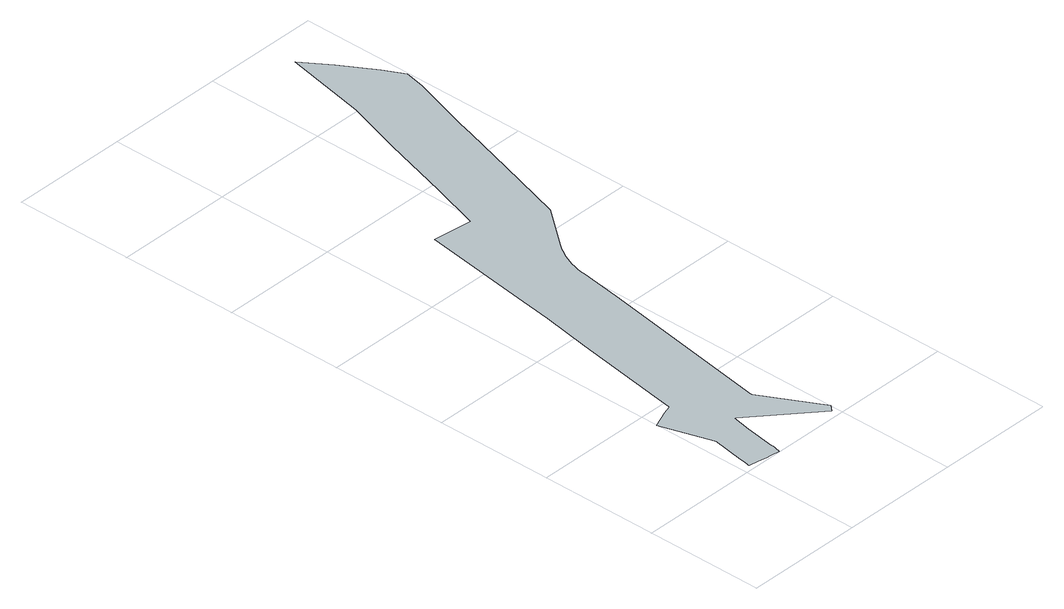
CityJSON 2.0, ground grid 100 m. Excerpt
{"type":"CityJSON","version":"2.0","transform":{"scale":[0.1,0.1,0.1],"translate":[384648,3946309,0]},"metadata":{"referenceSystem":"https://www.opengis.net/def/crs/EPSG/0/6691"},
"CityObjects":{
"object1":{"type":"GenericCityObject","attributes":{"function":"24","validFromType":"1","custodian":"東京都","notificationNumber":"東京都告示1213号","prefecture":"13","city":"13100"},"geometry":[{"type":"MultiSurface","lod":"1","boundaries":[[[0,1,2,3,4,5,6,7,8,9,10,11,12,13,14,15,16,17,18,19,20,21,22,23,24,25,26,27,28,29,30,31,32,33,34,35,36,37,38,39,40,41,42,43,44,45,46,47,48,49,50,51,52,53,54,55,56,57,58,59,60,61]]]}]}
},
"vertices":[
[1903,5220,0],[1733,5500,0],[1572,5731,0],[1426,5017,0],[1342,4754,0],[1342,4753,0],[1271,4529,0],[1096,3930,0],[963,3503,0],[628,3542,0],[490,2574,0],[449,2304,0],[380,1887,0],[252,1103,0],[227,951,0],[225,940,0],[153,918,0],[3,857,0],[137,427,0],[139,421,0],[94,141,0],[86,97,0],[77,56,0],[75,45,0],[152,34,0],[235,20,0],[271,16,0],[348,6,0],[351,17,0],[355,39,0],[359,61,0],[363,83,0],[365,96,0],[406,352,0],[433,514,0],[442,505,0],[960,64,0],[1007,116,0],[730,617,0],[730,619,0],[739,679,0],[978,2135,0],[1025,2487,0],[1030,2524,0],[1037,2558,0],[1046,2592,0],[1057,2626,0],[1068,2659,0],[1082,2691,0],[1097,2723,0],[1114,2754,0],[1132,2784,0],[1151,2813,0],[1174,2843,0],[1387,3116,0],[1441,3185,0],[1563,3578,0],[1622,3772,0],[1754,4222,0],[1797,4367,0],[1959,4879,0],[1993,5046,0]
]}
